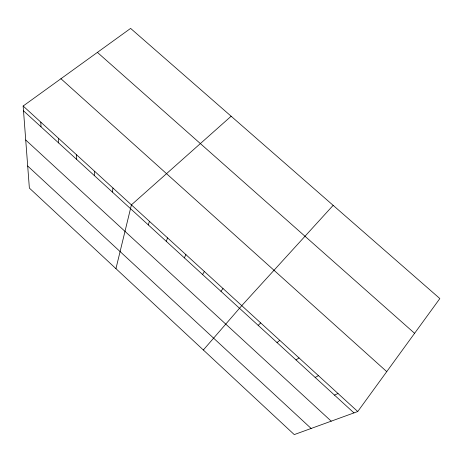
<?xml version="1.0" encoding="UTF-8"?>
<svg xmlns="http://www.w3.org/2000/svg" width="463" height="463" viewBox="0 0 463 463"><rect width="100%" height="100%" fill="white"/><g stroke="black" fill="none" stroke-linecap="round" stroke-linejoin="round"><path stroke-width="0.69" d="M58.598 142.917L58.645 138.431M76.354 159.145L76.615 154.839M94.255 175.512L94.73 171.379M112.301 192.006L112.995 188.053M115.953 268.656L131.411 204.872L231.147 116.23M148.299 224.914L149.433 221.326M166.246 241.316L167.6 237.913M184.338 257.85L185.918 254.638M202.574 274.524L204.38 271.497M220.955 291.331L222.998 288.501M357.743 411.532L439.85 298.56L130.612 28.405L23.15 106.021L29.366 188.076L294.26 434.595L357.743 411.532L23.15 106.021M203.35 349.993L241.773 305.638L333.157 205.352M258.18 325.356L260.698 322.925M277.019 342.574L279.785 340.351M296.019 359.942L299.029 357.922M315.17 377.449L318.44 375.643M334.483 395.101L338.007 393.509M97.398 52.394L414.593 333.308M60.937 78.727L386.744 371.627M23.515 110.842L353.958 412.903M25.725 140.005L331.219 421.168M27.693 166.014L311.142 428.46M40.825 122.163L40.987 126.816"/></g></svg>
